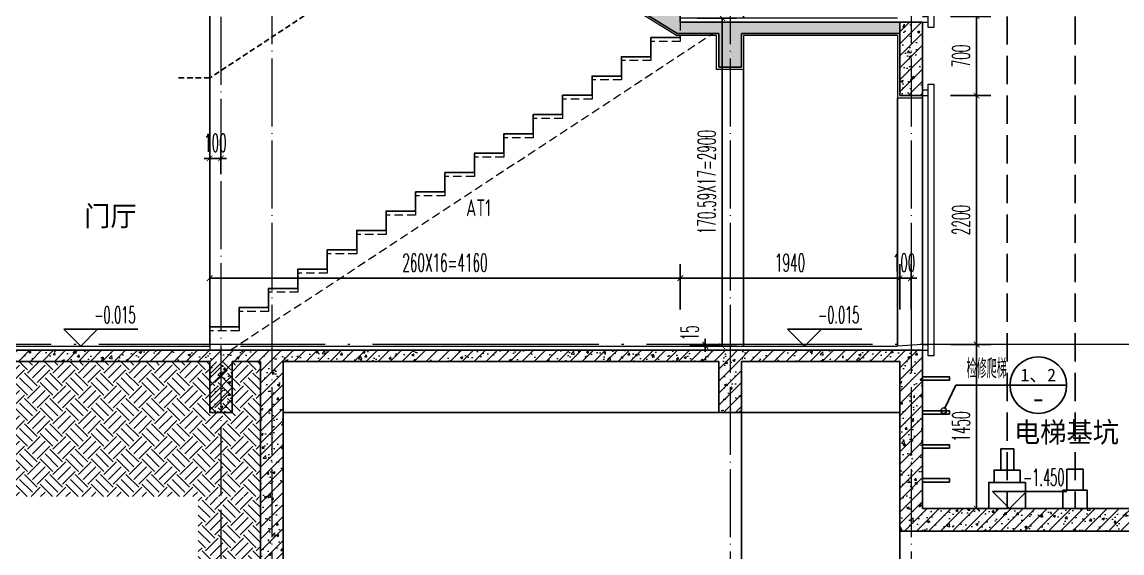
# Model space of a CAD drawing. Extents: x 826826 to 1642106, y -156213 to 399140.
# Drawn here: x 1560501 to 1570225, y 334864 to 339556 of the extents above; entities that cross this region are included whole.
import ezdxf
from ezdxf.enums import TextEntityAlignment as Align

# ---------------------------------------------------------------- set-up
doc = ezdxf.new("R2010")
doc.units = 0
doc.header["$LTSCALE"] = 1000
for name, pattern in [('DASH', [0.35, 0.25, -0.1]), ('DOTE', [2.42, 2, -0.2, 0.02, -0.2]), ('HIDDEN', [0.375, 0.25, -0.125])]:
    doc.linetypes.add(name, pattern=pattern)
doc.layers.get('0').update_dxf_attribs({"linetype": 'CONTINUOUS'})
doc.layers.get('DEFPOINTS').update_dxf_attribs({"linetype": 'CONTINUOUS'})
for name, color, linetype in [('DIM_ELEV', 3, 'CONTINUOUS'), ('DIM_IDEN', 67, 'CONTINUOUS'), ('PUB_DIM', 3, 'CONTINUOUS'), ('PUB_TEXT', 2, 'CONTINUOUS'), ('TEXT', 2, 'CONTINUOUS'), ('WALL', 5, 'CONTINUOUS'), ('审核', 1, 'CONTINUOUS'), ('尺寸标注', 3, 'CONTINUOUS'), ('看线', 251, 'CONTINUOUS'), ('设备', 253, 'CONTINUOUS')]:
    doc.layers.add(name, color=color, linetype=linetype)
for name, color, linetype, lineweight in [('DOTE', 251, 'DOTE', 9), ('PUB_HATCH', 8, 'CONTINUOUS', 9), ('STAIR', 2, 'CONTINUOUS', 18), ('WINDOW', 144, 'CONTINUOUS', 15), ('内粉刷', 37, 'CONTINUOUS', 9), ('填充', 251, 'CONTINUOUS', 5), ('建筑', 30, 'CONTINUOUS', 25)]:
    doc.layers.add(name, color=color, linetype=linetype, lineweight=lineweight)
doc.styles.add('_TCH_DIM', font='SIMPLEX.shx', dxfattribs={"width": 0.7, "bigfont": 'GBCBIG.shx'})
doc.styles.add('_TCH_DIM_T3', font='SIMPLEX.shx', dxfattribs={"width": 0.494118, "bigfont": 'GBCBIG.shx'})
doc.styles.add('_TCH_LABEL', font='simhei.ttf')
doc.styles.add('TSSD_REIN', font='tssdeng.shx', dxfattribs={"width": 0.7, "height": 300, "bigfont": 'tssdchn.shx'})
doc.dimstyles.new('_TCH_ARCH&&50', dxfattribs={"dimtxt": 157.5, "dimasz": 50, "dimexe": 125, "dimexo": 150, "dimgap": 58.75, "dimtad": 1, "dimdec": 0, "dimzin": 0, "dimdsep": 46, "dimtxsty": '_TCH_DIM_T3', "dimblk": 'ARCHTICK', "dimcen": 0.09, "dimclrt": 7, "dimazin": 0, "dimtfac": 1, "dimtdec": 0, "dimtix": 1, "dimtmove": 2, "dimatfit": 3, "dimldrblk": 'ARCHTICK', "dimfxl": 0, "dimtolj": 1, "dimtzin": 0, "dimarcsym": 0})
pattern_1 = [(45, (603563.56, 322225.88), (0, 224.506403), [158.75, -158.75]), (45, (603521.47, 322267.98), (0, 224.506403), [158.75, -158.75]), (45, (603479.37, 322310.07), (0, 224.506403), [158.75, -158.75]), (135, (603479.37, 322338.13), (-224.506403, 0), [158.75, -158.75]), (135, (603521.47, 322380.23), (-224.506403, 0), [158.75, -158.75]), (135, (603563.56, 322422.32), (-224.506403, 0), [158.75, -158.75])]
pattern_2 = [(45, (604796.58, 429134.24), (-53.0330086, 53.0330086), []), (50, (604796.58, 429134.24), (215.178055, -18.82564), [22.5, -247.5]), (355, (604796.58, 429134.24), (-41.6254, 225.65764), [18, -198]), (100.4514, (604814.52, 429132.67), (173.552815, 206.831863), [19.122057, -210.342634]), (46.1842, (604796.58, 429194.24), (320.172315, -49.655704), [33.75, -371.25]), (96.6356, (604823.26, 429190.1), (280.39881, 292.23536), [28.68309, -315.5139]), (351.1842, (604796.6, 429194.24), (280.39858, 292.23558), [27, -297]), (21, (604826.58, 429179.24), (179.072116, -120.785667), [22.5, -247.5]), (326, (604826.58, 429179.24), (72.9946, 217.545014), [18, -198]), (71.4514, (604841.5, 429169.18), (252.06679, 96.75915), [19.122057, -210.342634]), (37.5, (604796.58, 429134.24), (3.6479566, 99.868156), [0, -195.6, 0, -201, 0, -198.75]), (7.5, (604796.58, 429134.24), (78.920861, 118.323514), [0, -114.6, 0, -191.1, 0, -75.75]), (327.5, (604729.68, 429134.24), (160.146731, -6.7664615), [0, -75, 0, -234, 0, -310.5]), (317.5, (604699.68, 429134.24), (174.95585, 30.031495), [0, -97.5, 0, -155.4, 0, -220.5])]

# ---------------------------------------------------------------- blocks, each defined once
blk = doc.blocks.new('FGSDFSFSEFESFES')
at = {"layer": 'WINDOW', "ltscale": 0.8}
for p, q in [((175258.6, -121034), (175208.6, -121034)), ((175258.6, -121084), (175208.6, -121084)), ((175258.6, -123284), (175208.6, -123284)), ((175258.6, -123334), (175208.6, -123334))]:
    blk.add_line(p, q, dxfattribs=at)
blk.add_lwpolyline([(175158.6, -123384), (175208.6, -123384), (175208.6, -120984), (175158.6, -120984), (175158.6, -123384)], dxfattribs=at)
blk = doc.blocks.new('A$C0DDB073D')
at = {"layer": 'PUB_HATCH'}
h = blk.add_hatch(dxfattribs=at)
h.set_pattern_fill('钢筋混凝土', color=256, scale=30, style=0)
h.set_pattern_definition([(45, (0, 0), (-53.033, 53.033), []), (50, (0, 0), (215.178, -18.8256), [22.5, -247.5]), (355, (0, 0), (-41.625, 225.658), [18, -198]), (100.4514, (17.93, -1.57), (173.553, 206.832), [19.122, -210.343]), (46.184, (0, 60), (320.172, -49.656), [33.75, -371.25]), (96.6356, (26.68, 55.86), (280.399, 292.235), [28.683, -315.514]), (351.184, (0, 60), (280.399, 292.236), [27, -297]), (21, (30, 45), (179.072, -120.7857), [22.5, -247.5]), (326, (30, 45), (72.995, 217.545), [18, -198]), (71.4514, (44.92, 34.93), (252.067, 96.759), [19.122, -210.343]), (37.5, (0, 0), (3.648, 99.8682), [0, -195.6, 0, -201, 0, -198.75]), (7.5, (0, 0), (78.9209, 118.3235), [0, -114.6, 0, -191.1, 0, -75.75]), (327.5, (-66.9, 0), (160.1467, -6.7665), [0, -75, 0, -234, 0, -310.5]), (317.5, (-96.9, 0), (174.956, 30.0315), [0, -97.5, 0, -155.4, 0, -220.5])])
h.paths.add_polyline_path([(199.9, 0), (199.9, -100), (1430, -100), (1430, -400), (1630, -400), (1630, -278.8), (3681.5, -1550), (4050, -1550), (4050, -1850), (4250, -1850), (4250, -1550), (5649.9, -1550), (5649.9, -1450), (3710, -1450), (3710, -1288.9), (3450, -1288.9), (3450, -1127.8), (3190, -1127.8), (3190, -966.7), (2930, -966.7), (2930, -805.6), (2670, -805.6), (2670, -644.5), (2410, -644.5), (2410, -483.3), (2150, -483.3), (2150, -322.2), (1890, -322.2), (1890, -161.1), (1630, -161.1), (1630, 0)])
at = {"layer": 'WALL'}
for p, q in [((199.9, 0), (199.9, -100)), ((1630, 0), (199.9, 0)), ((1630, -161.1), (1630, 0)), ((199.9, -100), (1430, -100)), ((1430, -100), (1430, -400)), ((1890, -161.1), (1630, -161.1)), ((1890, -322.2), (1890, -161.1)), ((1630, -400), (1630, -278.8)), ((1630, -278.8), (3681.5, -1550)), ((2150, -322.2), (1890, -322.2)), ((2150, -483.3), (2150, -322.2)), ((1430, -400), (1630, -400)), ((2410, -483.3), (2150, -483.3)), ((2410, -644.5), (2410, -483.3)), ((2670, -644.5), (2410, -644.5)), ((2670, -805.6), (2670, -644.5)), ((2930, -805.6), (2670, -805.6)), ((2930, -966.7), (2930, -805.6)), ((3190, -966.7), (2930, -966.7)), ((3190, -1127.8), (3190, -966.7)), ((3450, -1127.8), (3190, -1127.8)), ((3450, -1288.9), (3450, -1127.8)), ((3710, -1288.9), (3450, -1288.9)), ((3710, -1450), (3710, -1288.9)), ((5649.9, -1450), (3710, -1450)), ((5649.9, -1550), (5649.9, -1450)), ((3681.5, -1550), (4050, -1550)), ((4050, -1550), (4050, -1850)), ((4250, -1850), (4250, -1550)), ((4250, -1550), (5649.9, -1550)), ((4050, -1850), (4250, -1850))]:
    blk.add_line(p, q, dxfattribs=at)
at = {"layer": '内粉刷'}
for p, q in [((1630, 35), (219.9, 35)), ((219.9, -120), (1410, -120)), ((1410, -120), (1410, -420)), ((1650, -420), (1650, -314.7)), ((1410, -420), (1650, -420)), ((5630, -1415), (3710, -1415))]:
    blk.add_line(p, q, dxfattribs=at)
for points in [[(3710, -1415), (3710, -1253.9), (3450, -1253.9), (3450, -1092.8), (3190, -1092.8), (3190, -931.7), (2930, -931.7), (2930, -770.6), (2670, -770.6), (2670, -609.5), (2410, -609.5), (2410, -448.3), (2150, -448.3), (2150, -287.2), (1890, -287.2), (1890, -126.1), (1630, -126.1), (1630, 35)], [(5630, -1570), (4270, -1570), (4270, -1870), (4030, -1870), (4030, -1570), (3675.8, -1570), (1650, -314.7)]]:
    blk.add_lwpolyline(points, dxfattribs=at)
at = {"layer": '看线'}
blk.add_line((4270, -1415), (4270, 1030), dxfattribs=at)
blk = doc.blocks.new('_ArchTick')
at = {"color": 0, "linetype": 'ByBlock', "const_width": 0.15}
blk.add_lwpolyline([(-0.5, -0.5), (0.5, 0.5)], dxfattribs=at)
blk = doc.blocks.new('*D2247')
at = {"layer": 'DEFPOINTS', "color": 0}
for p in [(1566319.9, 339590.8), (1566691.1, 339590.8), (1566319.9, 336690.8)]:
    blk.add_point(p, dxfattribs=at)
at = {"layer": '尺寸标注', "color": 0, "lineweight": -2}
for p, q in [((1566469.9, 339590.8), (1566816.1, 339590.8)), ((1566691.1, 336690.8), (1566691.1, 339590.8)), ((1566469.9, 336690.8), (1566816.1, 336690.8))]:
    blk.add_line(p, q, dxfattribs=at)
at = {"layer": '尺寸标注', "color": 0, "lineweight": -2, "xscale": 50, "yscale": 50, "zscale": 50}
for p, rotation in [((1566691.1, 339590.8), 90), ((1566691.1, 336690.8), 270)]:
    blk.add_blockref('_ArchTick', p, dxfattribs=dict(at, rotation=rotation))
at = {"layer": '尺寸标注', "color": 7, "insert": (1566553.6, 338140.8), "char_height": 157.5, "attachment_point": 5, "rotation": 90, "style": '_TCH_DIM_T3'}
blk.add_mtext('\\A1;170.59X17=2900', dxfattribs=at)
blk = doc.blocks.new('*D2257')
at = {"layer": 'DEFPOINTS', "color": 0}
for p in [(1568559.9, 336705.8), (1568939.5, 336705.8), (1568559.9, 335255.8)]:
    blk.add_point(p, dxfattribs=at)
at = {"layer": 'PUB_DIM', "color": 0, "lineweight": -2}
for p, q in [((1568709.9, 336705.8), (1569064.5, 336705.8)), ((1568939.5, 335255.8), (1568939.5, 336705.8)), ((1568709.9, 335255.8), (1569064.5, 335255.8))]:
    blk.add_line(p, q, dxfattribs=at)
at = {"layer": 'PUB_DIM', "color": 0, "lineweight": -2, "xscale": 50, "yscale": 50, "zscale": 50}
for p, rotation in [((1568939.5, 336705.8), 90), ((1568939.5, 335255.8), 270)]:
    blk.add_blockref('_ArchTick', p, dxfattribs=dict(at, rotation=rotation))
at = {"layer": 'PUB_DIM', "color": 7, "insert": (1568802, 335980.8), "char_height": 157.5, "attachment_point": 5, "rotation": 90, "style": '_TCH_DIM_T3'}
blk.add_mtext('\\A1;1450', dxfattribs=at)
blk = doc.blocks.new('*D2258')
at = {"layer": 'DEFPOINTS', "color": 0}
for p in [(1568559.9, 338905.8), (1568939.5, 338905.8), (1568559.9, 336705.8)]:
    blk.add_point(p, dxfattribs=at)
at = {"layer": 'PUB_DIM', "color": 0, "lineweight": -2}
for p, q in [((1568709.9, 338905.8), (1569064.5, 338905.8)), ((1568939.5, 336705.8), (1568939.5, 338905.8)), ((1568709.9, 336705.8), (1569064.5, 336705.8))]:
    blk.add_line(p, q, dxfattribs=at)
at = {"layer": 'PUB_DIM', "color": 0, "lineweight": -2, "xscale": 50, "yscale": 50, "zscale": 50}
for p, rotation in [((1568939.5, 338905.8), 90), ((1568939.5, 336705.8), 270)]:
    blk.add_blockref('_ArchTick', p, dxfattribs=dict(at, rotation=rotation))
at = {"layer": 'PUB_DIM', "color": 7, "insert": (1568802, 337805.8), "char_height": 157.5, "attachment_point": 5, "rotation": 90, "style": '_TCH_DIM_T3'}
blk.add_mtext('\\A1;2200', dxfattribs=at)
blk = doc.blocks.new('*D2259')
at = {"layer": 'DEFPOINTS', "color": 0}
for p in [(1568559.9, 339605.9), (1568939.5, 339605.9), (1568559.9, 338905.8)]:
    blk.add_point(p, dxfattribs=at)
at = {"layer": 'PUB_DIM', "color": 0, "lineweight": -2}
for p, q in [((1568709.9, 339605.9), (1569064.5, 339605.9)), ((1568939.5, 338905.8), (1568939.5, 339605.9)), ((1568709.9, 338905.8), (1569064.5, 338905.8))]:
    blk.add_line(p, q, dxfattribs=at)
at = {"layer": 'PUB_DIM', "color": 0, "lineweight": -2, "xscale": 50, "yscale": 50, "zscale": 50}
for p, rotation in [((1568939.5, 339605.9), 90), ((1568939.5, 338905.8), 270)]:
    blk.add_blockref('_ArchTick', p, dxfattribs=dict(at, rotation=rotation))
at = {"layer": 'PUB_DIM', "color": 7, "insert": (1568802, 339255.8), "char_height": 157.5, "attachment_point": 5, "rotation": 90, "style": '_TCH_DIM_T3'}
blk.add_mtext('\\A1;700', dxfattribs=at)
blk = doc.blocks.new('*D2274')
at = {"layer": 'DEFPOINTS', "color": 0}
for p in [(1562259.9, 338350.8), (1562159.9, 338061.5), (1562259.9, 338061.5)]:
    blk.add_point(p, dxfattribs=at)
at = {"layer": '尺寸标注', "color": 0, "lineweight": -2}
for p, q in [((1562159.9, 338211.5), (1562159.9, 338475.8)), ((1562259.9, 338211.5), (1562259.9, 338475.8)), ((1562159.9, 338350.8), (1562109.9, 338350.8)), ((1562159.9, 338350.8), (1562259.9, 338350.8)), ((1562259.9, 338350.8), (1562309.9, 338350.8))]:
    blk.add_line(p, q, dxfattribs=at)
at = {"layer": '尺寸标注', "color": 0, "lineweight": -2, "xscale": 50, "yscale": 50, "zscale": 50}
blk.add_blockref('_ArchTick', (1562159.9, 338350.8), dxfattribs=at)
at = {"layer": '尺寸标注', "color": 0, "lineweight": -2, "xscale": 50, "yscale": 50, "zscale": 50, "rotation": 180}
blk.add_blockref('_ArchTick', (1562259.9, 338350.8), dxfattribs=at)
at = {"layer": '尺寸标注', "color": 7, "insert": (1562209.9, 338488.3), "char_height": 157.5, "attachment_point": 5, "style": '_TCH_DIM_T3'}
blk.add_mtext('\\A1;100', dxfattribs=at)
blk = doc.blocks.new('*D2275')
at = {"layer": 'DEFPOINTS', "color": 0}
for p in [(1566253.6, 336705.8), (1566253.6, 336690.8), (1566541.1, 336705.8)]:
    blk.add_point(p, dxfattribs=at)
at = {"layer": '尺寸标注', "color": 0, "lineweight": -2}
for p, q in [((1566541.1, 336705.8), (1566541.1, 336755.8)), ((1566403.6, 336705.8), (1566666.1, 336705.8)), ((1566403.6, 336690.8), (1566666.1, 336690.8)), ((1566541.1, 336690.8), (1566541.1, 336705.8)), ((1566541.1, 336690.8), (1566541.1, 336640.8))]:
    blk.add_line(p, q, dxfattribs=at)
at = {"layer": '尺寸标注', "color": 0, "lineweight": -2, "xscale": 50, "yscale": 50, "zscale": 50}
for p, rotation in [((1566541.1, 336705.8), 270), ((1566541.1, 336690.8), 90)]:
    blk.add_blockref('_ArchTick', p, dxfattribs=dict(at, rotation=rotation))
at = {"layer": '尺寸标注', "color": 7, "insert": (1566403.6, 336808.3), "char_height": 157.5, "attachment_point": 5, "rotation": 90, "style": '_TCH_DIM_T3'}
blk.add_mtext('\\A1;15', dxfattribs=at)
blk = doc.blocks.new('*D2291')
at = {"layer": 'DEFPOINTS', "color": 0}
for p in [(1568359.9, 337292), (1568260.4, 336864.3), (1568359.9, 336864.3)]:
    blk.add_point(p, dxfattribs=at)
at = {"layer": '尺寸标注', "color": 0, "lineweight": -2}
for p, q in [((1568260.4, 337014.3), (1568260.4, 337417)), ((1568359.9, 337014.3), (1568359.9, 337417)), ((1568260.4, 337292), (1568210.4, 337292)), ((1568260.4, 337292), (1568359.9, 337292)), ((1568359.9, 337292), (1568409.9, 337292))]:
    blk.add_line(p, q, dxfattribs=at)
at = {"layer": '尺寸标注', "color": 0, "lineweight": -2, "xscale": 50, "yscale": 50, "zscale": 50}
blk.add_blockref('_ArchTick', (1568260.4, 337292), dxfattribs=at)
at = {"layer": '尺寸标注', "color": 0, "lineweight": -2, "xscale": 50, "yscale": 50, "zscale": 50, "rotation": 180}
blk.add_blockref('_ArchTick', (1568359.9, 337292), dxfattribs=at)
at = {"layer": '尺寸标注', "color": 7, "insert": (1568297.9, 337429.5), "char_height": 157.5, "attachment_point": 5, "style": '_TCH_DIM_T3'}
blk.add_mtext('\\A1;100', dxfattribs=at)
blk = doc.blocks.new('*D2292')
at = {"layer": 'DEFPOINTS', "color": 0}
for p in [(1568260.4, 337292), (1566320, 336864.3), (1568260.4, 336864.3)]:
    blk.add_point(p, dxfattribs=at)
at = {"layer": '尺寸标注', "color": 0, "lineweight": -2}
for p, q in [((1566320, 337014.3), (1566320, 337417)), ((1568260.4, 337014.3), (1568260.4, 337417)), ((1566320, 337292), (1568260.4, 337292))]:
    blk.add_line(p, q, dxfattribs=at)
at = {"layer": '尺寸标注', "color": 0, "lineweight": -2, "xscale": 50, "yscale": 50, "zscale": 50, "rotation": 180}
blk.add_blockref('_ArchTick', (1566320, 337292), dxfattribs=at)
at = {"layer": '尺寸标注', "color": 0, "lineweight": -2, "xscale": 50, "yscale": 50, "zscale": 50}
blk.add_blockref('_ArchTick', (1568260.4, 337292), dxfattribs=at)
at = {"layer": '尺寸标注', "color": 7, "insert": (1567290.2, 337429.5), "char_height": 157.5, "attachment_point": 5, "style": '_TCH_DIM_T3'}
blk.add_mtext('\\A1;1940', dxfattribs=at)
blk = doc.blocks.new('*D2293')
at = {"layer": 'DEFPOINTS', "color": 0}
for p in [(1566320, 337292), (1562159.9, 336864.3), (1566320, 336864.3)]:
    blk.add_point(p, dxfattribs=at)
at = {"layer": '尺寸标注', "color": 0, "lineweight": -2}
for p, q in [((1562159.9, 337014.3), (1562159.9, 337417)), ((1566320, 337014.3), (1566320, 337417)), ((1562159.9, 337292), (1566320, 337292))]:
    blk.add_line(p, q, dxfattribs=at)
at = {"layer": '尺寸标注', "color": 0, "lineweight": -2, "xscale": 50, "yscale": 50, "zscale": 50, "rotation": 180}
blk.add_blockref('_ArchTick', (1562159.9, 337292), dxfattribs=at)
at = {"layer": '尺寸标注', "color": 0, "lineweight": -2, "xscale": 50, "yscale": 50, "zscale": 50}
blk.add_blockref('_ArchTick', (1566320, 337292), dxfattribs=at)
at = {"layer": '尺寸标注', "color": 7, "insert": (1564239.9, 337429.5), "char_height": 157.5, "attachment_point": 5, "style": '_TCH_DIM_T3'}
blk.add_mtext('\\A1;260X16=4160', dxfattribs=at)

msp = doc.modelspace()

# ---------------------------------------------------------------- hatches: boundary and pattern name
at = {"layer": 'PUB_HATCH'}
h = msp.add_hatch(dxfattribs=at)
h.set_pattern_fill('钢筋混凝土', color=256, scale=30, style=0)
h.set_pattern_definition(pattern_2)
h.paths.add_polyline_path([(1568259.9, 339555.83), (1568259.91, 338905.83), (1568459.91, 338905.83), (1568459.9, 339555.83)])
h = msp.add_hatch(dxfattribs=at)
h.set_pattern_fill('钢筋混凝土', color=256, scale=30, style=0)
h.set_pattern_definition(pattern_2)
h.paths.add_polyline_path([(1562259.91, 336589.16), (1562259.91, 336655.83), (1559660.89, 336655.83), (1559860.72, 336555.83), (1562159.91, 336555.83)])
h = msp.add_hatch(dxfattribs=at)
h.set_pattern_fill('钢筋混凝土', color=256, scale=30, style=0)
h.set_pattern_definition(pattern_2)
h.paths.add_polyline_path([(1562709.91, 336589.16), (1562709.91, 336655.83), (1562259.91, 336655.83), (1562259.91, 336589.16), (1562359.91, 336555.83), (1562609.91, 336555.83)])
h = msp.add_hatch(dxfattribs=at)
h.set_pattern_fill('钢筋混凝土', color=256, scale=30, style=0)
h.set_pattern_definition(pattern_2)
h.paths.add_polyline_path([(1566759.96, 336589.16), (1566759.96, 336655.83), (1562709.91, 336655.83), (1562709.91, 336589.16), (1562809.91, 336555.83), (1566659.96, 336555.83)])
h = msp.add_hatch(dxfattribs=at)
h.set_pattern_fill('钢筋混凝土', color=256, scale=30, style=0)
h.set_pattern_definition(pattern_2)
h.paths.add_polyline_path([(1568260.83, 336555.83), (1568460.9, 336655.83), (1566759.96, 336655.83), (1566759.96, 336589.16), (1566859.96, 336555.83)])
h = msp.add_hatch(dxfattribs=at)
h.set_pattern_fill('钢筋混凝土', color=256, scale=30, style=0)
h.set_pattern_definition(pattern_2)
h.paths.add_polyline_path([(1568460.9, 336655.83), (1568260.83, 336555.83), (1568259.77, 335055.83), (1568459.91, 335255.83)])
h = msp.add_hatch(dxfattribs=at)
h.set_pattern_fill('钢筋混凝土', color=256, scale=30, style=0)
h.set_pattern_definition(pattern_2)
h.paths.add_polyline_path([(1562259.91, 336589.16), (1562159.91, 336555.83), (1562159.91, 336105.82), (1562359.91, 336105.83), (1562359.91, 336555.83)])
h = msp.add_hatch(dxfattribs=at)
h.set_pattern_fill('钢筋混凝土', color=256, scale=30, style=0)
h.set_pattern_definition(pattern_2)
h.paths.add_polyline_path([(1562709.91, 336589.16), (1562609.91, 336555.83), (1562609.91, 331655.83), (1562809.91, 331855.83), (1562809.91, 336555.83)])
h = msp.add_hatch(dxfattribs=at)
h.set_pattern_fill('钢筋混凝土', color=256, scale=30, style=0)
h.set_pattern_definition(pattern_2)
h.paths.add_polyline_path([(1566759.96, 336589.16), (1566659.96, 336555.83), (1566659.96, 336105.83), (1566859.96, 336105.83), (1566859.96, 336555.83)])
h = msp.add_hatch(dxfattribs=at)
h.set_pattern_fill('钢筋混凝土', color=256, scale=30, style=0)
h.set_pattern_definition(pattern_2)
h.paths.add_polyline_path([(1570559.91, 335055.83), (1570359.91, 335255.83), (1568459.91, 335255.83), (1568259.77, 335055.83)])
at = {"layer": '填充'}
h = msp.add_hatch(dxfattribs=at)
h.set_pattern_fill('EARTH', color=250, scale=50, angle=45, style=0)
h.set_pattern_definition(pattern_1)
edge = h.paths.add_edge_path()
edge.add_line((1558532.9, 336555.82), (1558532.9, 335362.54))
edge.add_line((1558532.9, 335362.54), (1562609.91, 335362.38))
edge.add_line((1562609.92, 335359.17), (1562609.91, 336552.48))
edge.add_line((1562609.91, 336552.48), (1558532.9, 336555.82))
h = msp.add_hatch(dxfattribs=at)
h.set_pattern_fill('EARTH', color=250, scale=50, angle=45, style=0)
h.set_pattern_definition(pattern_1)
h.paths.add_polyline_path([(1562059.61, 331655.83), (1562609.86, 331655.83), (1562609.86, 335355.83), (1562059.61, 335355.83)])

# ---------------------------------------------------------------- linework, layer by layer
at = {"layer": 'DIM_ELEV', "color": 6}
for p, q in [((1561019.59, 336690.72), (1560869.59, 336840.72)), ((1560869.59, 336840.72), (1561525.59, 336840.72)), ((1561019.59, 336690.72), (1561169.59, 336840.72)), ((1567417.53, 336690.81), (1567267.53, 336840.81)), ((1567267.53, 336840.81), (1567923.53, 336840.81)), ((1567417.53, 336690.81), (1567567.53, 336840.81))]:
    msp.add_line(p, q, dxfattribs=at)
at = {"layer": 'DIM_ELEV', "color": 3}
for p, q in [((1569230.45, 335255.83), (1569080.45, 335405.83)), ((1569080.45, 335405.83), (1569736.45, 335405.83)), ((1569230.45, 335255.83), (1569380.45, 335405.83))]:
    msp.add_line(p, q, dxfattribs=at)
at = {"layer": 'DIM_IDEN'}
for p, q in [((1568659.01, 336143.04), (1568755.88, 336346.93)), ((1568755.88, 336346.93), (1569234.78, 336346.93)), ((1569734.78, 336346.93), (1569234.78, 336346.93))]:
    msp.add_line(p, q, dxfattribs=at)
for centre, radius in [((1569484.78, 336346.93), 250), ((1568648.36, 336120.63), 24.8)]:
    msp.add_circle(centre, radius, dxfattribs=at)
at = {"layer": 'DOTE', "linetype": 'DOTE', "ltscale": 0.3}
for p, q in [((1562709.89, 355205.83), (1562709.91, 330628.83)), ((1566759.89, 355205.83), (1566759.91, 330628.83)), ((1568359.89, 355205.83), (1568359.91, 330628.83)), ((1562259.91, 342505.83), (1562259.91, 330628.83))]:
    msp.add_line(p, q, dxfattribs=at)
at = {"layer": 'DOTE', "linetype": 'DOTE'}
msp.add_line((1572859.96, 336705.83), (1557382.9, 336705.83), dxfattribs=at)
at = {"layer": 'STAIR', "linetype": 'HIDDEN', "ltscale": 0.3}
msp.add_line((1562342.18, 336655.37), (1566609.79, 339455.38), dxfattribs=at)
msp.add_lwpolyline([(1566319.91, 339555.38), (1566319.91, 339384.79), (1566059.91, 339384.79), (1566059.91, 339214.21), (1565799.91, 339214.21), (1565799.91, 339043.62), (1565539.91, 339043.62), (1565539.91, 338873.03), (1565279.91, 338873.03), (1565279.91, 338702.44), (1565019.91, 338702.44), (1565019.91, 338531.85), (1564759.91, 338531.85), (1564759.91, 338361.26), (1564499.91, 338361.26), (1564499.91, 338190.68), (1564239.91, 338190.68), (1564239.91, 338020.09), (1563979.91, 338020.09), (1563979.91, 337849.5), (1563719.91, 337849.5), (1563719.91, 337678.91), (1563459.91, 337678.91), (1563459.91, 337508.32), (1563199.91, 337508.32), (1563199.91, 337337.74), (1562939.91, 337337.74), (1562939.91, 337167.15), (1562679.91, 337167.15), (1562679.91, 336996.56), (1562419.91, 336996.56), (1562419.91, 336825.97), (1562159.91, 336825.97), (1562159.91, 336655.38)], dxfattribs=at)
at = {"layer": 'WALL'}
for p, q in [((1568259.9, 339555.83), (1568259.91, 338905.83)), ((1568459.9, 339555.83), (1568259.9, 339555.83)), ((1568459.9, 339555.83), (1568459.91, 338905.83)), ((1568459.91, 338905.83), (1568259.91, 338905.83)), ((1562259.91, 336655.83), (1559660.89, 336655.83)), ((1562709.91, 336655.83), (1562259.91, 336655.83)), ((1566759.96, 336655.83), (1562709.91, 336655.83)), ((1568460.9, 336655.83), (1566759.96, 336655.83)), ((1568460.9, 336655.83), (1568459.91, 335255.83)), ((1562159.91, 336555.83), (1559860.72, 336555.83)), ((1562159.91, 336555.83), (1562159.91, 336105.82)), ((1562359.91, 336555.83), (1562359.91, 336105.83)), ((1562609.91, 336555.83), (1562359.91, 336555.83)), ((1562609.91, 336555.83), (1562609.91, 331655.83)), ((1562809.91, 336555.83), (1562809.91, 331855.83)), ((1566659.96, 336555.83), (1562809.91, 336555.83)), ((1566659.96, 336555.83), (1566659.96, 336105.83)), ((1568260.83, 336555.83), (1566859.96, 336555.83)), ((1566859.96, 336555.83), (1566859.96, 336105.83)), ((1568260.83, 336555.83), (1568259.77, 335055.83)), ((1562359.91, 336105.83), (1562159.91, 336105.82)), ((1566859.96, 336105.83), (1566659.96, 336105.83)), ((1570359.91, 335255.83), (1568459.91, 335255.83)), ((1570559.91, 335055.83), (1568259.77, 335055.83))]:
    msp.add_line(p, q, dxfattribs=at)
at = {"layer": '内粉刷'}
for p, q in [((1559659.93, 336690.62), (1562159.96, 336690.83)), ((1562432.04, 336690.83), (1568239.91, 336690.83))]:
    msp.add_line(p, q, dxfattribs=at)
for points in [[(1568239.94, 339435.84), (1568239.94, 338885.85), (1568459.93, 338885.82)], [(1568459.91, 336705.83), (1568239.91, 336690.83)], [(1568459.91, 336705.83), (1568459.91, 336655.83)]]:
    msp.add_lwpolyline(points, dxfattribs=at)
at = {"layer": '审核', "color": 58, "linetype": 'HIDDEN', "ltscale": 0.2}
msp.add_lwpolyline([(1566619.96, 341790.84), (1566319.96, 341790.84), (1562159.96, 339061.42), (1561859.96, 339061.42)], dxfattribs=at)
at = {"layer": '建筑', "color": 2}
for points in [[(1568459.91, 336390.63), (1568698.53, 336390.63), (1568698.53, 336420.63), (1568459.91, 336420.63)], [(1568459.91, 336090.63), (1568698.53, 336090.63), (1568698.53, 336120.63), (1568459.91, 336120.63)], [(1568459.91, 335790.63), (1568698.53, 335790.63), (1568698.53, 335820.63), (1568459.91, 335820.63)], [(1568459.91, 335490.63), (1568698.53, 335490.63), (1568698.53, 335520.63), (1568459.91, 335520.63)]]:
    msp.add_lwpolyline(points, dxfattribs=at)
at = {"layer": '看线', "color": 252}
for p, q in [((1562159.93, 340065.83), (1562159.96, 336861.42)), ((1562809.91, 336105.83), (1568260.16, 336105.83)), ((1566860.51, 336105.83), (1566859.77, 331855.83)), ((1568259.77, 335055.83), (1568259.77, 331855.83))]:
    msp.add_line(p, q, dxfattribs=at)
at = {"layer": '看线'}
for p, q in [((1566879.91, 336690.84), (1566879.91, 339135.84)), ((1568239.94, 338885.84), (1568239.94, 336690.84)), ((1568459.94, 338905.82), (1568459.94, 336705.84))]:
    msp.add_line(p, q, dxfattribs=at)
at = {"layer": '看线', "color": 32}
msp.add_lwpolyline([(1566319.91, 339435.38), (1566319.91, 339419.79), (1566059.91, 339419.79), (1566059.91, 339249.21), (1565799.91, 339249.21), (1565799.91, 339078.62), (1565539.91, 339078.62), (1565539.91, 338908.03), (1565279.91, 338908.03), (1565279.91, 338737.44), (1565019.91, 338737.44), (1565019.91, 338566.85), (1564759.91, 338566.85), (1564759.91, 338396.26), (1564499.91, 338396.26), (1564499.91, 338225.68), (1564239.91, 338225.68), (1564239.91, 338055.09), (1563979.91, 338055.09), (1563979.91, 337884.5), (1563719.91, 337884.5), (1563719.91, 337713.91), (1563459.91, 337713.91), (1563459.91, 337543.32), (1563199.91, 337543.32), (1563199.91, 337372.74), (1562939.91, 337372.74), (1562939.91, 337202.15), (1562679.91, 337202.15), (1562679.91, 337031.56), (1562419.91, 337031.56), (1562419.91, 336860.97), (1562159.91, 336860.97), (1562159.91, 336690.38)], dxfattribs=at)
at = {"layer": '设备', "color": 206, "linetype": 'DASH'}
for p, q in [((1569209.88, 352555.83), (1569209.87, 335255.83)), ((1569810.19, 352555.83), (1569809.95, 335255.83))]:
    msp.add_line(p, q, dxfattribs=at)
at = {"layer": '设备', "color": 206}
for p, q in [((1569737.05, 335604.47), (1569737.05, 335418.75)), ((1569882.7, 335604.47), (1569737.05, 335604.47)), ((1569882.7, 335604.47), (1569882.7, 335418.75)), ((1569702.73, 335418.75), (1569702.73, 335255.83)), ((1569917.02, 335418.75), (1569702.73, 335418.75)), ((1569917.02, 335418.75), (1569917.02, 335255.83))]:
    msp.add_line(p, q, dxfattribs=at)
for points in [[(1569267.65, 335783.76), (1569267.65, 335596.99), (1569152.1, 335596.99), (1569152.1, 335783.76)], [(1569325.42, 335596.99), (1569325.42, 335486.87), (1569094.32, 335486.87), (1569094.32, 335596.99)], [(1569372.78, 335486.87), (1569372.78, 335255.83), (1569046.97, 335255.83), (1569046.97, 335486.87)]]:
    msp.add_lwpolyline(points, close=True, dxfattribs=at)

# ---------------------------------------------------------------- block references
msp.add_blockref('A$C0DDB073D', (1562609.9, 341005.39))
at = {"xscale": -1}
for p in [(1743718.5, 462889.86), (1743718.5, 459989.86)]:
    msp.add_blockref('FGSDFSFSEFESFES', p, dxfattribs=at)

# ---------------------------------------------------------------- texts
at = {"layer": 'PUB_TEXT'}
for s, p in [('门厅', (1561050.13, 337752.41)), ('电梯基坑', (1569268.79, 335841.38))]:
    msp.add_text(s, height=178.723, dxfattribs=at).set_placement(p)
at = {"layer": 'PUB_TEXT', "color": 6, "style": '_TCH_DIM', "width": 0.494118}
for p in [(1561139.59, 336893.22), (1567537.53, 336893.31)]:
    msp.add_text('-0.015', height=148.75, dxfattribs=at).set_placement(p)
at = {"layer": 'PUB_TEXT', "style": '_TCH_DIM', "width": 0.7}
msp.add_text('检修爬梯', height=168.794, dxfattribs=at).set_placement((1568851.11, 336408.15))
at = {"layer": 'PUB_TEXT', "style": '_TCH_LABEL'}
for s, height, width, p, p2 in [('1、2', 113.14, 0.962162, (1569328.22, 336379.64), (1569641.34, 336379.64)), ('-', 172.43, 1.022989, (1569421.36, 336146.74), (1569548.2, 336146.74))]:
    msp.add_text(s, height=height, dxfattribs=dict(at, width=width)).set_placement(p, p2, align=Align.FIT)
at = {"layer": 'PUB_TEXT', "color": 3, "style": '_TCH_DIM', "width": 0.494118}
msp.add_text('-1.450', height=148.75, dxfattribs=at).set_placement((1569350.45, 335458.33))
at = {"layer": 'TEXT', "color": 230, "style": 'TSSD_REIN', "width": 0.7}
msp.add_text('AT1', height=150, dxfattribs=at).set_placement((1564536.28, 337839.16), align=Align.CENTER)

# ---------------------------------------------------------------- dimensions: what is measured, and where the dimension line sits
at = {"layer": 'PUB_DIM'}
for p1, p2, picture, middle in [((1568559.94, 338905.83), (1568559.94, 339605.87), '*D2259', (1568801.98, 339255.85)), ((1568559.94, 336705.84), (1568559.94, 338905.83), '*D2258', (1568801.98, 337805.83)), ((1568559.94, 335255.83), (1568559.94, 336705.84), '*D2257', (1568801.98, 335980.83))]:
    dim = msp.add_aligned_dim(p1=p1, p2=p2, distance=-379.54, dimstyle='_TCH_ARCH&&50', dxfattribs=at)
    dim.commit()
    dim.dimension.update_dxf_attribs({"geometry": picture, "text_midpoint": middle})
at = {"layer": '尺寸标注', "color": 106}
for p1, p2, distance, text, picture, middle in [((1566319.91, 336690.82), (1566319.91, 339590.83), -371.15, '170.59X17=2900', '*D2247', (1566553.56, 338140.82)), ((1562159.91, 336864.35), (1566319.96, 336864.35), 427.67, '260X16=4160', '*D2293', (1564239.94, 337429.52))]:
    dim = msp.add_aligned_dim(p1=p1, p2=p2, distance=distance, text=text, dimstyle='_TCH_ARCH&&50', dxfattribs=at)
    dim.commit()
    dim.dimension.update_dxf_attribs({"geometry": picture, "text_midpoint": middle})
at = {"layer": '尺寸标注', "color": 6}
dim = msp.add_aligned_dim(p1=(1562159.91, 338061.47), p2=(1562259.91, 338061.47), distance=289.31, dimstyle='_TCH_ARCH&&50', dxfattribs=at)
dim.commit()
dim.dimension.update_dxf_attribs({"geometry": '*D2274', "text_midpoint": (1562209.91, 338488.28)})
at = {"layer": '尺寸标注', "color": 106}
dim = msp.add_aligned_dim(p1=(1566319.96, 336864.35), p2=(1568260.37, 336864.35), distance=427.67, dimstyle='_TCH_ARCH&&50', dxfattribs=at)
dim.commit()
dim.dimension.update_dxf_attribs({"geometry": '*D2292', "text_midpoint": (1567290.17, 337429.51)})
dim = msp.add_linear_dim(base=(1568359.91, 337292.01), p1=(1568260.37, 336864.35), p2=(1568359.91, 336864.35), angle=359.99996, dimstyle='_TCH_ARCH&&50', dxfattribs=at)
dim.commit()
dim.dimension.update_dxf_attribs({"geometry": '*D2291', "text_midpoint": (1568297.92, 337429.51), "dimtype": 161})
at = {"layer": '尺寸标注', "color": 6}
dim = msp.add_linear_dim(base=(1566541.06, 336705.83), p1=(1566253.58, 336690.83), p2=(1566253.58, 336705.83), angle=90, dimstyle='_TCH_ARCH&&50', dxfattribs=at)
dim.commit()
dim.dimension.update_dxf_attribs({"geometry": '*D2275', "text_midpoint": (1566403.56, 336808.33), "dimtype": 161})

doc.saveas('drawing.dxf')
